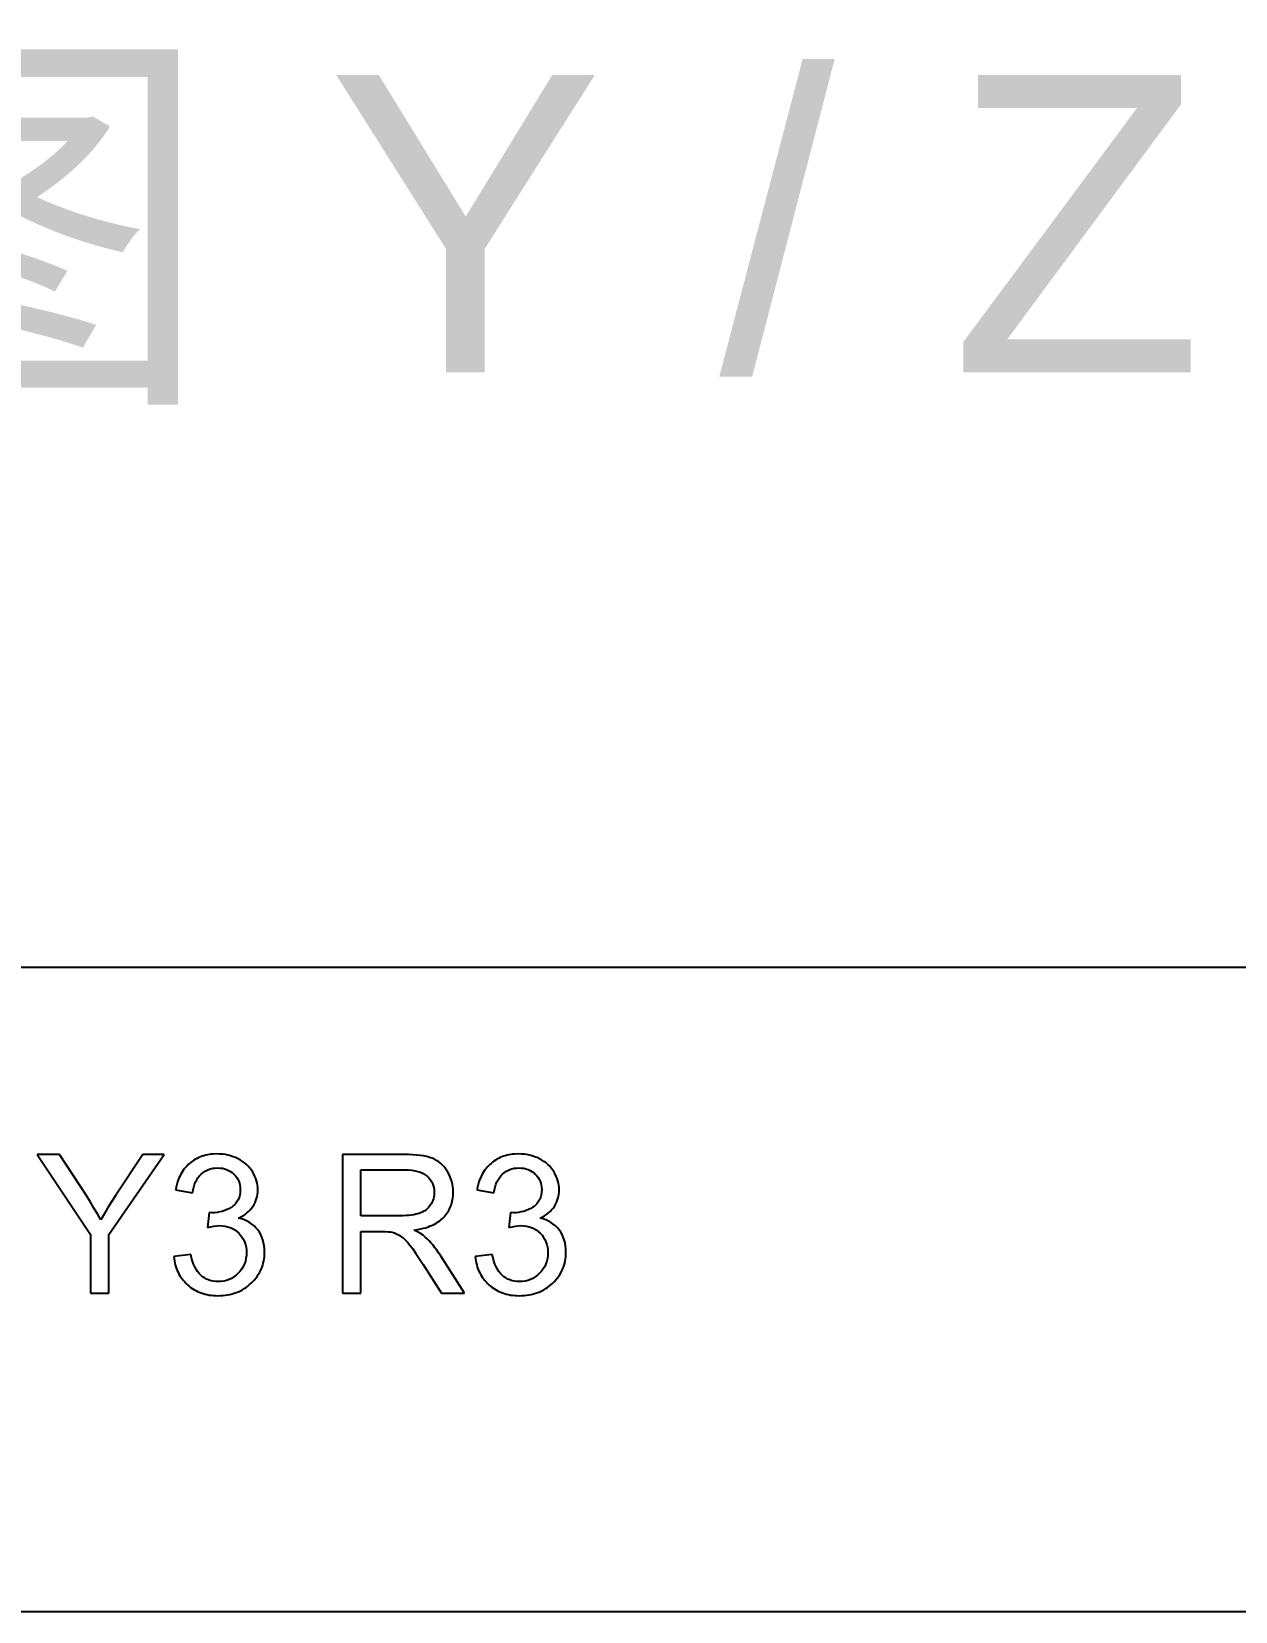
# Model space of a CAD drawing. Header units: millimetres. Extents: x 18 to 1043, y 90 to 420.
# Drawn here: x 72.79 to 91.48, y 287.31 to 311.83 of the extents above; entities that cross this region are included whole.
import ezdxf
from ezdxf.enums import TextEntityAlignment as Align

# ---------------------------------------------------------------- set-up
doc = ezdxf.new("R2010")
doc.units = ezdxf.units.MM
doc.layers.add('ANNOTATIONS', color=7, linetype='CONTINUOUS', lineweight=18)
doc.layers.add('VISIBLE', color=7, linetype='CONTINUOUS', lineweight=25)
doc.styles.add('CJK', font='Arial Unicode.ttf')

msp = doc.modelspace()

# ---------------------------------------------------------------- linework, layer by layer
at = {"layer": 'VISIBLE'}
for p, q in [((23.84615, 297.30769), (123.84615, 297.30769)), ((72.87464, 294.39888), (73.70443, 293.15789)), ((73.22124, 294.39888), (72.87464, 294.39888)), ((73.64568, 293.74975), (73.22124, 294.39888)), ((73.98935, 293.15789), (74.84851, 294.39888)), ((74.51659, 294.39888), (74.0995, 293.7659)), ((74.84851, 294.39888), (74.51659, 294.39888)), ((75.22404, 294.24283), (75.20401, 294.22316)), ((75.24504, 294.26156), (75.22404, 294.24283)), ((75.26685, 294.27926), (75.24504, 294.26156)), ((75.28931, 294.29581), (75.26685, 294.27926)), ((75.31242, 294.31122), (75.28931, 294.29581)), ((75.33619, 294.3255), (75.31242, 294.31122)), ((75.36061, 294.33862), (75.33619, 294.3255)), ((75.38569, 294.35061), (75.36061, 294.33862)), ((75.41142, 294.36146), (75.38569, 294.35061)), ((75.4378, 294.37116), (75.41142, 294.36146)), ((75.46484, 294.37972), (75.4378, 294.37116)), ((75.49253, 294.38714), (75.46484, 294.37972)), ((75.52088, 294.39342), (75.49253, 294.38714)), ((75.54988, 294.39856), (75.52088, 294.39342)), ((75.57953, 294.40255), (75.54988, 294.39856)), ((75.60984, 294.40541), (75.57953, 294.40255)), ((75.67242, 294.40769), (75.60984, 294.40541)), ((75.71604, 294.40651), (75.67242, 294.40769)), ((75.75879, 294.40297), (75.71604, 294.40651)), ((75.80067, 294.39706), (75.75879, 294.40297)), ((75.84168, 294.38878), (75.80067, 294.39706)), ((75.88182, 294.37815), (75.84168, 294.38878)), ((75.92108, 294.36515), (75.88182, 294.37815)), ((75.95947, 294.34978), (75.92108, 294.36515)), ((75.99699, 294.33206), (75.95947, 294.34978)), ((76.03298, 294.31229), (75.99699, 294.33206)), ((76.0668, 294.2908), (76.03298, 294.31229)), ((76.09843, 294.26759), (76.0668, 294.2908)), ((76.12788, 294.24266), (76.09843, 294.26759)), ((76.15516, 294.216), (76.12788, 294.24266)), ((77.61691, 294.39888), (77.61691, 292.24588)), ((78.57153, 294.39888), (77.61691, 294.39888)), ((78.64134, 294.39797), (78.57153, 294.39888)), ((78.70683, 294.39525), (78.64134, 294.39797)), ((78.76801, 294.39072), (78.70683, 294.39525)), ((78.82487, 294.38438), (78.76801, 294.39072)), ((78.87742, 294.37622), (78.82487, 294.38438)), ((78.92566, 294.36625), (78.87742, 294.37622)), ((78.96958, 294.35447), (78.92566, 294.36625)), ((79.00919, 294.34087), (78.96958, 294.35447)), ((79.0457, 294.32498), (79.00919, 294.34087)), ((79.08033, 294.30631), (79.0457, 294.32498)), ((79.11307, 294.28487), (79.08033, 294.30631)), ((79.14394, 294.26065), (79.11307, 294.28487)), ((79.17292, 294.23365), (79.14394, 294.26065)), ((79.20002, 294.20387), (79.17292, 294.23365)), ((79.90463, 294.24283), (79.88459, 294.22316)), ((79.92562, 294.26156), (79.90463, 294.24283)), ((79.94743, 294.27926), (79.92562, 294.26156)), ((79.96989, 294.29581), (79.94743, 294.27926)), ((79.993, 294.31122), (79.96989, 294.29581)), ((80.01677, 294.3255), (79.993, 294.31122)), ((80.04119, 294.33862), (80.01677, 294.3255)), ((80.06627, 294.35061), (80.04119, 294.33862)), ((80.092, 294.36146), (80.06627, 294.35061)), ((80.11839, 294.37116), (80.092, 294.36146)), ((80.14542, 294.37972), (80.11839, 294.37116)), ((80.17312, 294.38714), (80.14542, 294.37972)), ((80.20146, 294.39342), (80.17312, 294.38714)), ((80.23046, 294.39856), (80.20146, 294.39342)), ((80.26012, 294.40255), (80.23046, 294.39856)), ((80.29042, 294.40541), (80.26012, 294.40255)), ((80.353, 294.40769), (80.29042, 294.40541)), ((80.39663, 294.40651), (80.353, 294.40769)), ((80.43938, 294.40297), (80.39663, 294.40651)), ((80.48126, 294.39706), (80.43938, 294.40297)), ((80.52226, 294.38878), (80.48126, 294.39706)), ((80.5624, 294.37815), (80.52226, 294.38878)), ((80.60166, 294.36515), (80.5624, 294.37815)), ((80.64005, 294.34978), (80.60166, 294.36515)), ((80.67757, 294.33206), (80.64005, 294.34978)), ((80.71357, 294.31229), (80.67757, 294.33206)), ((80.74738, 294.2908), (80.71357, 294.31229)), ((80.77901, 294.26759), (80.74738, 294.2908)), ((80.80847, 294.24266), (80.77901, 294.26759)), ((80.83574, 294.216), (80.80847, 294.24266)), ((75.06708, 294.00406), (75.05669, 293.97504)), ((75.07844, 294.03215), (75.06708, 294.00406)), ((75.09076, 294.0593), (75.07844, 294.03215)), ((75.10405, 294.08551), (75.09076, 294.0593)), ((75.1183, 294.11079), (75.10405, 294.08551)), ((75.13352, 294.13514), (75.1183, 294.11079)), ((75.14969, 294.15855), (75.13352, 294.13514)), ((75.16684, 294.18102), (75.14969, 294.15855)), ((75.18494, 294.20256), (75.16684, 294.18102)), ((75.20401, 294.22316), (75.18494, 294.20256)), ((75.33683, 293.97225), (75.3545, 294.00708)), ((75.3545, 294.00708), (75.37447, 294.03888)), ((75.37447, 294.03888), (75.39673, 294.06766)), ((75.39673, 294.06766), (75.42128, 294.09341)), ((75.42128, 294.09341), (75.44778, 294.11612)), ((75.44778, 294.11612), (75.47589, 294.13581)), ((75.47589, 294.13581), (75.50561, 294.15247)), ((75.50561, 294.15247), (75.53694, 294.1661)), ((75.53694, 294.1661), (75.56987, 294.17671)), ((75.56987, 294.17671), (75.6044, 294.18428)), ((75.6044, 294.18428), (75.64054, 294.18882)), ((75.64054, 294.18882), (75.67829, 294.19034)), ((75.67829, 294.19034), (75.71632, 294.18884)), ((75.71632, 294.18884), (75.75255, 294.18437)), ((75.75255, 294.18437), (75.787, 294.17691)), ((75.787, 294.17691), (75.81965, 294.16647)), ((75.81965, 294.16647), (75.85052, 294.15305)), ((75.85052, 294.15305), (75.87959, 294.13664)), ((75.87959, 294.13664), (75.90687, 294.11725)), ((75.90687, 294.11725), (75.93237, 294.09488)), ((75.93237, 294.09488), (75.95543, 294.07023)), ((75.95543, 294.07023), (75.97542, 294.04402)), ((75.97542, 294.04402), (75.99233, 294.01626)), ((75.99233, 294.01626), (76.00617, 293.98693)), ((76.00617, 293.98693), (76.01693, 293.95604)), ((76.18025, 294.18763), (76.15516, 294.216)), ((76.20316, 294.15753), (76.18025, 294.18763)), ((76.2239, 294.12572), (76.20316, 294.15753)), ((76.24231, 294.09279), (76.2239, 294.12572)), ((76.25827, 294.05935), (76.24231, 294.09279)), ((76.27178, 294.02541), (76.25827, 294.05935)), ((76.28283, 293.99097), (76.27178, 294.02541)), ((76.29142, 293.95602), (76.28283, 293.99097)), ((77.90183, 293.44868), (77.90183, 294.16096)), ((77.90183, 294.16096), (78.58328, 294.16096)), ((78.58328, 294.16096), (78.64112, 294.15943)), ((78.64112, 294.15943), (78.69494, 294.15481)), ((78.69494, 294.15481), (78.74475, 294.14713)), ((78.74475, 294.14713), (78.79054, 294.13636)), ((78.79054, 294.13636), (78.83232, 294.12253)), ((78.83232, 294.12253), (78.87008, 294.10561)), ((78.87008, 294.10561), (78.90382, 294.08563)), ((78.90382, 294.08563), (78.91919, 294.07448)), ((78.91919, 294.07448), (78.93355, 294.06257)), ((78.93355, 294.06257), (78.95954, 294.03712)), ((78.95954, 294.03712), (78.98206, 294.00997)), ((78.98206, 294.00997), (79.00112, 293.98113)), ((79.22524, 294.17132), (79.20002, 294.20387)), ((79.24858, 294.136), (79.22524, 294.17132)), ((79.26958, 294.0988), (79.24858, 294.136)), ((79.28777, 294.06064), (79.26958, 294.0988)), ((79.30317, 294.02151), (79.28777, 294.06064)), ((79.31577, 293.98142), (79.30317, 294.02151)), ((79.74767, 294.00406), (79.73727, 293.97504)), ((79.75903, 294.03215), (79.74767, 294.00406)), ((79.77135, 294.0593), (79.75903, 294.03215)), ((79.78463, 294.08551), (79.77135, 294.0593)), ((79.79889, 294.11079), (79.78463, 294.08551)), ((79.8141, 294.13514), (79.79889, 294.11079)), ((79.83028, 294.15855), (79.8141, 294.13514)), ((79.84742, 294.18102), (79.83028, 294.15855)), ((79.86553, 294.20256), (79.84742, 294.18102)), ((79.88459, 294.22316), (79.86553, 294.20256)), ((80.01742, 293.97225), (80.03509, 294.00708)), ((80.03509, 294.00708), (80.05505, 294.03888)), ((80.05505, 294.03888), (80.07731, 294.06766)), ((80.07731, 294.06766), (80.10186, 294.09341)), ((80.10186, 294.09341), (80.12837, 294.11612)), ((80.12837, 294.11612), (80.15648, 294.13581)), ((80.15648, 294.13581), (80.1862, 294.15247)), ((80.1862, 294.15247), (80.21752, 294.1661)), ((80.21752, 294.1661), (80.25045, 294.17671)), ((80.25045, 294.17671), (80.28498, 294.18428)), ((80.28498, 294.18428), (80.32113, 294.18882)), ((80.32113, 294.18882), (80.35888, 294.19034)), ((80.35888, 294.19034), (80.3969, 294.18884)), ((80.3969, 294.18884), (80.43313, 294.18437)), ((80.43313, 294.18437), (80.46758, 294.17691)), ((80.46758, 294.17691), (80.50023, 294.16647)), ((80.50023, 294.16647), (80.5311, 294.15305)), ((80.5311, 294.15305), (80.56017, 294.13664)), ((80.56017, 294.13664), (80.58746, 294.11725)), ((80.58746, 294.11725), (80.61295, 294.09488)), ((80.61295, 294.09488), (80.63601, 294.07023)), ((80.63601, 294.07023), (80.656, 294.04402)), ((80.656, 294.04402), (80.67291, 294.01626)), ((80.67291, 294.01626), (80.68675, 293.98693)), ((80.68675, 293.98693), (80.69751, 293.95604)), ((80.86083, 294.18763), (80.83574, 294.216)), ((80.88375, 294.15753), (80.86083, 294.18763)), ((80.90448, 294.12572), (80.88375, 294.15753)), ((80.92289, 294.09279), (80.90448, 294.12572)), ((80.93885, 294.05935), (80.92289, 294.09279)), ((80.95236, 294.02541), (80.93885, 294.05935)), ((80.96341, 293.99097), (80.95236, 294.02541)), ((80.972, 293.95602), (80.96341, 293.99097)), ((73.70342, 293.65869), (73.64568, 293.74975)), ((74.0995, 293.7659), (74.03304, 293.66282)), ((75.03879, 293.9142), (75.02474, 293.84961)), ((75.02474, 293.84961), (75.2891, 293.80262)), ((75.05669, 293.97504), (75.03879, 293.9142)), ((75.2891, 293.80262), (75.29759, 293.84957)), ((75.29759, 293.84957), (75.30838, 293.89349)), ((75.30838, 293.89349), (75.32146, 293.93438)), ((75.32146, 293.93438), (75.33683, 293.97225)), ((76.01757, 293.74861), (76.01177, 293.72976)), ((76.01693, 293.95604), (76.02462, 293.9236)), ((76.02232, 293.7682), (76.01757, 293.74861)), ((76.02866, 293.80962), (76.02232, 293.7682)), ((76.02462, 293.9236), (76.02923, 293.88959)), ((76.03077, 293.85402), (76.02866, 293.80962)), ((76.02923, 293.88959), (76.03077, 293.85402)), ((76.28374, 293.71487), (76.29194, 293.74702)), ((76.29756, 293.92057), (76.29142, 293.95602)), ((76.29194, 293.74702), (76.29779, 293.77995)), ((76.30124, 293.88461), (76.29756, 293.92057)), ((76.29779, 293.77995), (76.3013, 293.81366)), ((76.30247, 293.84815), (76.30124, 293.88461)), ((76.3013, 293.81366), (76.30247, 293.84815)), ((79.00112, 293.98113), (79.01672, 293.95058)), ((79.01672, 293.95058), (79.02884, 293.91834)), ((79.02884, 293.91834), (79.03751, 293.8844)), ((79.04086, 293.76026), (79.03638, 293.73539)), ((79.03751, 293.8844), (79.0427, 293.84877)), ((79.04354, 293.7856), (79.04086, 293.76026)), ((79.0427, 293.84877), (79.04444, 293.81143)), ((79.04444, 293.81143), (79.04354, 293.7856)), ((79.32557, 293.94037), (79.31577, 293.98142)), ((79.33257, 293.89835), (79.32557, 293.94037)), ((79.33677, 293.85537), (79.33257, 293.89835)), ((79.33295, 293.72805), (79.33585, 293.75528)), ((79.33585, 293.75528), (79.33817, 293.81143)), ((79.33817, 293.81143), (79.33677, 293.85537)), ((79.71937, 293.9142), (79.70533, 293.84961)), ((79.70533, 293.84961), (79.96968, 293.80262)), ((79.73727, 293.97504), (79.71937, 293.9142)), ((79.96968, 293.80262), (79.97818, 293.84957)), ((79.97818, 293.84957), (79.98896, 293.89349)), ((79.98896, 293.89349), (80.00204, 293.93438)), ((80.00204, 293.93438), (80.01742, 293.97225)), ((80.69816, 293.74861), (80.69235, 293.72976)), ((80.69751, 293.95604), (80.7052, 293.9236)), ((80.70291, 293.7682), (80.69816, 293.74861)), ((80.70924, 293.80962), (80.70291, 293.7682)), ((80.7052, 293.9236), (80.70981, 293.88959)), ((80.71135, 293.85402), (80.70924, 293.80962)), ((80.70981, 293.88959), (80.71135, 293.85402)), ((80.96433, 293.71487), (80.97252, 293.74702)), ((80.97814, 293.92057), (80.972, 293.95602)), ((80.97252, 293.74702), (80.97837, 293.77995)), ((80.98182, 293.88461), (80.97814, 293.92057)), ((80.97837, 293.77995), (80.98188, 293.81366)), ((80.98305, 293.84815), (80.98182, 293.88461)), ((80.98188, 293.81366), (80.98305, 293.84815)), ((73.75914, 293.56764), (73.70342, 293.65869)), ((73.81283, 293.47658), (73.75914, 293.56764)), ((73.97172, 293.56507), (73.91555, 293.47264)), ((74.03304, 293.66282), (73.97172, 293.56507)), ((75.54905, 293.49714), (75.51968, 293.2651)), ((75.59164, 293.49421), (75.54905, 293.49714)), ((75.63334, 293.49558), (75.59164, 293.49421)), ((75.67398, 293.49972), (75.63334, 293.49558)), ((75.71356, 293.5066), (75.67398, 293.49972)), ((75.75209, 293.51624), (75.71356, 293.5066)), ((75.78957, 293.52863), (75.75209, 293.51624)), ((75.82598, 293.54377), (75.78957, 293.52863)), ((75.86135, 293.56167), (75.82598, 293.54377)), ((75.89565, 293.58233), (75.86135, 293.56167)), ((75.91201, 293.59371), (75.89565, 293.58233)), ((75.92732, 293.60585), (75.91201, 293.59371)), ((75.94157, 293.61873), (75.92732, 293.60585)), ((75.95477, 293.63235), (75.94157, 293.61873)), ((75.96691, 293.64672), (75.95477, 293.63235)), ((75.97799, 293.66184), (75.96691, 293.64672)), ((75.98802, 293.6777), (75.97799, 293.66184)), ((75.99699, 293.69431), (75.98802, 293.6777)), ((76.00491, 293.71166), (75.99699, 293.69431)), ((76.01177, 293.72976), (76.00491, 293.71166)), ((76.10583, 293.46924), (76.13468, 293.49127)), ((76.13468, 293.49127), (76.16127, 293.51477)), ((76.16127, 293.51477), (76.18562, 293.53974)), ((76.18562, 293.53974), (76.20772, 293.56617)), ((76.20772, 293.56617), (76.22757, 293.59407)), ((76.22757, 293.59407), (76.24512, 293.6231)), ((76.24512, 293.6231), (76.26034, 293.65291)), ((76.26034, 293.65291), (76.27321, 293.6835)), ((76.27321, 293.6835), (76.28374, 293.71487)), ((78.84644, 293.49992), (78.81973, 293.48907)), ((78.8715, 293.51229), (78.84644, 293.49992)), ((78.89491, 293.52617), (78.8715, 293.51229)), ((78.91666, 293.54157), (78.89491, 293.52617)), ((78.93677, 293.55848), (78.91666, 293.54157)), ((78.95522, 293.57691), (78.93677, 293.55848)), ((78.97201, 293.59685), (78.95522, 293.57691)), ((78.98716, 293.61831), (78.97201, 293.59685)), ((79.00058, 293.64076), (78.98716, 293.61831)), ((79.01222, 293.6637), (79.00058, 293.64076)), ((79.02206, 293.68711), (79.01222, 293.6637)), ((79.03012, 293.71101), (79.02206, 293.68711)), ((79.03638, 293.73539), (79.03012, 293.71101)), ((79.24024, 293.48664), (79.25473, 293.50825)), ((79.25473, 293.50825), (79.26805, 293.53042)), ((79.26805, 293.53042), (79.28022, 293.55316)), ((79.28022, 293.55316), (79.29123, 293.57646)), ((79.29123, 293.57646), (79.30108, 293.60032)), ((79.30108, 293.60032), (79.30977, 293.62474)), ((79.30977, 293.62474), (79.31731, 293.64972)), ((79.31731, 293.64972), (79.32368, 293.67527)), ((79.32368, 293.67527), (79.32889, 293.70138)), ((79.32889, 293.70138), (79.33295, 293.72805)), ((80.22964, 293.49714), (80.20026, 293.2651)), ((80.27223, 293.49421), (80.22964, 293.49714)), ((80.31392, 293.49558), (80.27223, 293.49421)), ((80.35456, 293.49972), (80.31392, 293.49558)), ((80.39415, 293.5066), (80.35456, 293.49972)), ((80.43268, 293.51624), (80.39415, 293.5066)), ((80.47015, 293.52863), (80.43268, 293.51624)), ((80.50657, 293.54377), (80.47015, 293.52863)), ((80.54193, 293.56167), (80.50657, 293.54377)), ((80.57624, 293.58233), (80.54193, 293.56167)), ((80.5926, 293.59371), (80.57624, 293.58233)), ((80.6079, 293.60585), (80.5926, 293.59371)), ((80.62215, 293.61873), (80.6079, 293.60585)), ((80.63535, 293.63235), (80.62215, 293.61873)), ((80.64749, 293.64672), (80.63535, 293.63235)), ((80.65857, 293.66184), (80.64749, 293.64672)), ((80.6686, 293.6777), (80.65857, 293.66184)), ((80.67757, 293.69431), (80.6686, 293.6777)), ((80.68549, 293.71166), (80.67757, 293.69431)), ((80.69235, 293.72976), (80.68549, 293.71166)), ((80.78641, 293.46924), (80.81526, 293.49127)), ((80.81526, 293.49127), (80.84186, 293.51477)), ((80.84186, 293.51477), (80.8662, 293.53974)), ((80.8662, 293.53974), (80.8883, 293.56617)), ((80.8883, 293.56617), (80.90815, 293.59407)), ((80.90815, 293.59407), (80.92571, 293.6231)), ((80.92571, 293.6231), (80.94092, 293.65291)), ((80.94092, 293.65291), (80.95379, 293.6835)), ((80.95379, 293.6835), (80.96433, 293.71487)), ((73.86451, 293.38553), (73.81283, 293.47658)), ((73.91555, 293.47264), (73.86451, 293.38553)), ((75.51968, 293.2651), (75.57319, 293.27795)), ((75.57319, 293.27795), (75.62212, 293.28713)), ((75.62212, 293.28713), (75.66645, 293.29264)), ((75.66645, 293.29264), (75.7062, 293.29447)), ((75.7062, 293.29447), (75.75108, 293.29263)), ((75.75108, 293.29263), (75.79395, 293.28709)), ((75.79395, 293.28709), (75.8348, 293.27785)), ((75.8348, 293.27785), (75.87362, 293.26492)), ((75.87362, 293.26492), (75.91043, 293.24829)), ((75.91043, 293.24829), (75.94522, 293.22797)), ((76.0058, 293.41196), (76.04139, 293.42959)), ((76.0522, 293.39947), (76.0058, 293.41196)), ((76.04139, 293.42959), (76.07474, 293.44868)), ((76.09594, 293.38401), (76.0522, 293.39947)), ((76.07474, 293.44868), (76.10583, 293.46924)), ((76.13702, 293.3656), (76.09594, 293.38401)), ((76.17543, 293.34422), (76.13702, 293.3656)), ((76.21118, 293.31989), (76.17543, 293.34422)), ((76.24427, 293.29259), (76.21118, 293.31989)), ((76.2747, 293.26234), (76.24427, 293.29259)), ((76.30247, 293.22912), (76.2747, 293.26234)), ((78.51425, 293.44868), (77.90183, 293.44868)), ((78.56176, 293.44931), (78.51425, 293.44868)), ((78.60659, 293.4512), (78.56176, 293.44931)), ((78.64877, 293.45436), (78.60659, 293.4512)), ((78.68829, 293.45878), (78.64877, 293.45436)), ((78.72514, 293.46446), (78.68829, 293.45878)), ((78.75933, 293.4714), (78.72514, 293.46446)), ((78.79086, 293.4796), (78.75933, 293.4714)), ((78.81973, 293.48907), (78.79086, 293.4796)), ((78.80656, 293.23789), (78.87646, 293.2539)), ((78.87646, 293.2539), (78.90952, 293.26325)), ((78.90952, 293.26325), (78.94131, 293.2735)), ((78.94131, 293.2735), (78.97184, 293.28464)), ((78.97184, 293.28464), (79.00111, 293.29668)), ((79.00111, 293.29668), (79.02912, 293.30961)), ((79.02912, 293.30961), (79.05586, 293.32343)), ((79.05586, 293.32343), (79.08135, 293.33815)), ((79.08135, 293.33815), (79.10557, 293.35377)), ((79.10557, 293.35377), (79.12853, 293.37028)), ((79.12853, 293.37028), (79.15022, 293.38769)), ((79.15022, 293.38769), (79.17066, 293.40599)), ((79.17066, 293.40599), (79.18983, 293.42518)), ((79.18983, 293.42518), (79.20779, 293.44511)), ((79.20779, 293.44511), (79.2246, 293.46559)), ((79.2246, 293.46559), (79.24024, 293.48664)), ((80.20026, 293.2651), (80.25378, 293.27795)), ((80.25378, 293.27795), (80.3027, 293.28713)), ((80.3027, 293.28713), (80.34704, 293.29264)), ((80.34704, 293.29264), (80.38678, 293.29447)), ((80.38678, 293.29447), (80.43167, 293.29263)), ((80.43167, 293.29263), (80.47453, 293.28709)), ((80.47453, 293.28709), (80.51538, 293.27785)), ((80.51538, 293.27785), (80.55421, 293.26492)), ((80.55421, 293.26492), (80.59101, 293.24829)), ((80.59101, 293.24829), (80.6258, 293.22797)), ((80.68638, 293.41196), (80.72198, 293.42959)), ((80.73279, 293.39947), (80.68638, 293.41196)), ((80.72198, 293.42959), (80.75532, 293.44868)), ((80.77652, 293.38401), (80.73279, 293.39947)), ((80.75532, 293.44868), (80.78641, 293.46924)), ((80.8176, 293.3656), (80.77652, 293.38401)), ((80.85601, 293.34422), (80.8176, 293.3656)), ((80.89177, 293.31989), (80.85601, 293.34422)), ((80.92486, 293.29259), (80.89177, 293.31989)), ((80.95529, 293.26234), (80.92486, 293.29259)), ((80.98305, 293.22912), (80.95529, 293.26234)), ((73.70443, 293.15789), (73.70443, 292.24588)), ((73.98935, 292.24588), (73.98935, 293.15789)), ((75.94522, 293.22797), (75.97799, 293.20396)), ((75.97799, 293.20396), (76.00874, 293.17625)), ((76.00874, 293.17625), (76.03662, 293.1457)), ((76.03662, 293.1457), (76.06078, 293.11315)), ((76.06078, 293.11315), (76.08123, 293.0786)), ((76.08123, 293.0786), (76.09796, 293.04205)), ((76.09796, 293.04205), (76.11097, 293.00351)), ((76.11097, 293.00351), (76.12026, 292.96298)), ((76.32725, 293.19333), (76.30247, 293.22912)), ((76.34873, 293.15537), (76.32725, 293.19333)), ((76.36691, 293.11522), (76.34873, 293.15537)), ((76.38178, 293.0729), (76.36691, 293.11522)), ((76.39334, 293.02839), (76.38178, 293.0729)), ((76.4016, 292.9817), (76.39334, 293.02839)), ((77.90183, 293.20195), (78.23227, 293.20195)), ((77.90183, 292.24588), (77.90183, 293.20195)), ((78.23227, 293.20195), (78.28349, 293.20131)), ((78.28349, 293.20131), (78.327, 293.19938)), ((78.327, 293.19938), (78.3628, 293.19617)), ((78.3628, 293.19617), (78.39089, 293.19167)), ((78.39089, 293.19167), (78.42379, 293.18203)), ((78.42379, 293.18203), (78.45643, 293.16927)), ((78.45643, 293.16927), (78.48878, 293.15339)), ((78.48878, 293.15339), (78.52086, 293.13439)), ((78.52086, 293.13439), (78.5371, 293.12315)), ((78.5371, 293.12315), (78.55386, 293.10998)), ((78.55386, 293.10998), (78.58897, 293.07785)), ((78.58897, 293.07785), (78.62619, 293.03802)), ((78.62619, 293.03802), (78.66552, 292.99047)), ((78.73161, 293.22545), (78.80656, 293.23789)), ((78.78476, 293.19837), (78.73161, 293.22545)), ((78.83111, 293.17148), (78.78476, 293.19837)), ((78.87068, 293.14477), (78.83111, 293.17148)), ((78.90345, 293.11824), (78.87068, 293.14477)), ((78.93445, 293.08871), (78.90345, 293.11824)), ((78.96504, 293.05738), (78.93445, 293.08871)), ((78.99521, 293.02427), (78.96504, 293.05738)), ((79.02498, 292.98937), (78.99521, 293.02427)), ((80.6258, 293.22797), (80.65857, 293.20396)), ((80.65857, 293.20396), (80.68932, 293.17625)), ((80.68932, 293.17625), (80.7172, 293.1457)), ((80.7172, 293.1457), (80.74137, 293.11315)), ((80.74137, 293.11315), (80.76181, 293.0786)), ((80.76181, 293.0786), (80.77854, 293.04205)), ((80.77854, 293.04205), (80.79155, 293.00351)), ((80.79155, 293.00351), (80.80085, 292.96298)), ((81.00784, 293.19333), (80.98305, 293.22912)), ((81.02931, 293.15537), (81.00784, 293.19333)), ((81.04749, 293.11522), (81.02931, 293.15537)), ((81.06236, 293.0729), (81.04749, 293.11522)), ((81.07392, 293.02839), (81.06236, 293.0729)), ((81.08219, 292.9817), (81.07392, 293.02839)), ((75.26267, 292.84948), (74.99831, 292.81423)), ((74.99831, 292.81423), (75.00224, 292.78103)), ((75.00224, 292.78103), (75.00743, 292.74861)), ((75.27505, 292.79527), (75.26267, 292.84948)), ((75.28942, 292.74498), (75.27505, 292.79527)), ((76.11967, 292.78431), (76.10963, 292.7414)), ((76.12569, 292.82915), (76.11967, 292.78431)), ((76.12026, 292.96298), (76.12584, 292.92045)), ((76.1277, 292.87592), (76.12569, 292.82915)), ((76.12584, 292.92045), (76.1277, 292.87592)), ((76.39536, 292.74617), (76.40098, 292.77907)), ((76.40098, 292.77907), (76.405, 292.81264)), ((76.40656, 292.93284), (76.4016, 292.9817)), ((76.405, 292.81264), (76.40741, 292.84688)), ((76.40821, 292.88179), (76.40656, 292.93284)), ((76.40741, 292.84688), (76.40821, 292.88179)), ((78.66552, 292.99047), (78.70867, 292.93338)), ((78.70867, 292.93338), (78.75731, 292.8649)), ((78.75731, 292.8649), (78.81147, 292.78505)), ((78.81147, 292.78505), (78.87114, 292.69381)), ((79.05433, 292.95268), (79.02498, 292.98937)), ((79.08326, 292.91419), (79.05433, 292.95268)), ((79.11179, 292.87392), (79.08326, 292.91419)), ((79.1399, 292.83186), (79.11179, 292.87392)), ((79.5144, 292.24588), (79.1399, 292.83186)), ((79.94325, 292.84948), (79.67889, 292.81423)), ((79.67889, 292.81423), (79.68282, 292.78103)), ((79.68282, 292.78103), (79.68801, 292.74861)), ((79.95563, 292.79527), (79.94325, 292.84948)), ((79.97001, 292.74498), (79.95563, 292.79527)), ((80.80025, 292.78431), (80.79021, 292.7414)), ((80.80627, 292.82915), (80.80025, 292.78431)), ((80.80085, 292.96298), (80.80642, 292.92045)), ((80.80828, 292.87592), (80.80627, 292.82915)), ((80.80642, 292.92045), (80.80828, 292.87592)), ((81.07594, 292.74617), (81.08157, 292.77907)), ((81.08157, 292.77907), (81.08558, 292.81264)), ((81.08714, 292.93284), (81.08219, 292.9817)), ((81.08558, 292.81264), (81.08799, 292.84688)), ((81.08879, 292.88179), (81.08714, 292.93284)), ((81.08799, 292.84688), (81.08879, 292.88179)), ((75.00743, 292.74861), (75.01388, 292.71696)), ((75.01388, 292.71696), (75.02158, 292.6861)), ((75.02158, 292.6861), (75.03054, 292.65601)), ((75.03054, 292.65601), (75.04075, 292.62671)), ((75.04075, 292.62671), (75.05222, 292.59819)), ((75.05222, 292.59819), (75.06495, 292.57044)), ((75.06495, 292.57044), (75.07893, 292.54348)), ((75.07893, 292.54348), (75.09417, 292.5173)), ((75.09417, 292.5173), (75.11067, 292.49189)), ((75.3058, 292.69861), (75.28942, 292.74498)), ((75.32417, 292.65617), (75.3058, 292.69861)), ((75.34453, 292.61766), (75.32417, 292.65617)), ((75.36689, 292.58306), (75.34453, 292.61766)), ((75.39125, 292.55239), (75.36689, 292.58306)), ((75.41761, 292.52565), (75.39125, 292.55239)), ((75.44571, 292.50242), (75.41761, 292.52565)), ((75.96616, 292.52547), (75.93131, 292.49921)), ((75.99919, 292.55576), (75.96616, 292.52547)), ((76.02931, 292.58903), (75.99919, 292.55576)), ((76.05541, 292.62423), (76.02931, 292.58903)), ((76.0775, 292.66136), (76.05541, 292.62423)), ((76.09557, 292.70042), (76.0775, 292.66136)), ((76.10963, 292.7414), (76.09557, 292.70042)), ((76.29256, 292.50715), (76.31103, 292.53468)), ((76.31103, 292.53468), (76.32789, 292.56288)), ((76.32789, 292.56288), (76.34315, 292.59175)), ((76.34315, 292.59175), (76.35681, 292.62129)), ((76.35681, 292.62129), (76.36886, 292.65151)), ((76.36886, 292.65151), (76.3793, 292.68239)), ((76.3793, 292.68239), (76.38813, 292.71395)), ((76.38813, 292.71395), (76.39536, 292.74617)), ((78.87114, 292.69381), (79.15605, 292.24588)), ((79.68801, 292.74861), (79.69446, 292.71696)), ((79.69446, 292.71696), (79.70216, 292.6861)), ((79.70216, 292.6861), (79.71112, 292.65601)), ((79.71112, 292.65601), (79.72133, 292.62671)), ((79.72133, 292.62671), (79.7328, 292.59819)), ((79.7328, 292.59819), (79.74553, 292.57044)), ((79.74553, 292.57044), (79.75952, 292.54348)), ((79.75952, 292.54348), (79.77476, 292.5173)), ((79.77476, 292.5173), (79.79125, 292.49189)), ((79.98638, 292.69861), (79.97001, 292.74498)), ((80.00475, 292.65617), (79.98638, 292.69861)), ((80.02511, 292.61766), (80.00475, 292.65617)), ((80.04748, 292.58306), (80.02511, 292.61766)), ((80.07184, 292.55239), (80.04748, 292.58306)), ((80.09819, 292.52565), (80.07184, 292.55239)), ((80.12629, 292.50242), (80.09819, 292.52565)), ((80.64674, 292.52547), (80.6119, 292.49921)), ((80.67978, 292.55576), (80.64674, 292.52547)), ((80.70989, 292.58903), (80.67978, 292.55576)), ((80.736, 292.62423), (80.70989, 292.58903)), ((80.75808, 292.66136), (80.736, 292.62423)), ((80.77616, 292.70042), (80.75808, 292.66136)), ((80.79021, 292.7414), (80.77616, 292.70042)), ((80.97314, 292.50715), (80.99161, 292.53468)), ((80.99161, 292.53468), (81.00848, 292.56288)), ((81.00848, 292.56288), (81.02374, 292.59175)), ((81.02374, 292.59175), (81.03739, 292.62129)), ((81.03739, 292.62129), (81.04944, 292.65151)), ((81.04944, 292.65151), (81.05988, 292.68239)), ((81.05988, 292.68239), (81.06872, 292.71395)), ((81.06872, 292.71395), (81.07594, 292.74617)), ((75.11067, 292.49189), (75.12842, 292.46727)), ((75.12842, 292.46727), (75.14743, 292.44343)), ((75.14743, 292.44343), (75.1677, 292.42037)), ((75.1677, 292.42037), (75.18922, 292.39809)), ((75.18922, 292.39809), (75.212, 292.37658)), ((75.212, 292.37658), (75.23578, 292.35613)), ((75.23578, 292.35613), (75.26031, 292.337)), ((75.26031, 292.337), (75.2856, 292.31919)), ((75.2856, 292.31919), (75.31164, 292.30269)), ((75.31164, 292.30269), (75.33842, 292.28752)), ((75.33842, 292.28752), (75.36596, 292.27367)), ((75.36596, 292.27367), (75.39426, 292.26113)), ((75.4753, 292.48228), (75.44571, 292.50242)), ((75.50638, 292.46524), (75.4753, 292.48228)), ((75.53896, 292.4513), (75.50638, 292.46524)), ((75.57302, 292.44046), (75.53896, 292.4513)), ((75.60858, 292.43271), (75.57302, 292.44046)), ((75.64563, 292.42807), (75.60858, 292.43271)), ((75.68417, 292.42652), (75.64563, 292.42807)), ((75.72989, 292.42854), (75.68417, 292.42652)), ((75.7738, 292.43459), (75.72989, 292.42854)), ((75.8159, 292.44469), (75.7738, 292.43459)), ((75.85618, 292.45883), (75.8159, 292.44469)), ((75.89465, 292.477), (75.85618, 292.45883)), ((75.93131, 292.49921), (75.89465, 292.477)), ((75.96982, 292.25671), (76.00189, 292.26973)), ((76.00189, 292.26973), (76.03311, 292.28428)), ((76.03311, 292.28428), (76.06348, 292.30036)), ((76.06348, 292.30036), (76.093, 292.31798)), ((76.093, 292.31798), (76.12168, 292.33712)), ((76.12168, 292.33712), (76.1495, 292.3578)), ((76.1495, 292.3578), (76.17647, 292.38001)), ((76.17647, 292.38001), (76.2026, 292.40375)), ((76.2026, 292.40375), (76.2275, 292.4286)), ((76.2275, 292.4286), (76.25079, 292.45411)), ((76.25079, 292.45411), (76.27248, 292.4803)), ((76.27248, 292.4803), (76.29256, 292.50715)), ((79.79125, 292.49189), (79.80901, 292.46727)), ((79.80901, 292.46727), (79.82801, 292.44343)), ((79.82801, 292.44343), (79.84828, 292.42037)), ((79.84828, 292.42037), (79.8698, 292.39809)), ((79.8698, 292.39809), (79.89258, 292.37658)), ((79.89258, 292.37658), (79.91636, 292.35613)), ((79.91636, 292.35613), (79.9409, 292.337)), ((79.9409, 292.337), (79.96618, 292.31919)), ((79.96618, 292.31919), (79.99222, 292.30269)), ((79.99222, 292.30269), (80.01901, 292.28752)), ((80.01901, 292.28752), (80.04655, 292.27367)), ((80.04655, 292.27367), (80.07484, 292.26113)), ((80.15588, 292.48228), (80.12629, 292.50242)), ((80.18696, 292.46524), (80.15588, 292.48228)), ((80.21954, 292.4513), (80.18696, 292.46524)), ((80.2536, 292.44046), (80.21954, 292.4513)), ((80.28916, 292.43271), (80.2536, 292.44046)), ((80.32621, 292.42807), (80.28916, 292.43271)), ((80.36475, 292.42652), (80.32621, 292.42807)), ((80.41047, 292.42854), (80.36475, 292.42652)), ((80.45438, 292.43459), (80.41047, 292.42854)), ((80.49648, 292.44469), (80.45438, 292.43459)), ((80.53677, 292.45883), (80.49648, 292.44469)), ((80.57524, 292.477), (80.53677, 292.45883)), ((80.6119, 292.49921), (80.57524, 292.477)), ((80.6504, 292.25671), (80.68247, 292.26973)), ((80.68247, 292.26973), (80.71369, 292.28428)), ((80.71369, 292.28428), (80.74406, 292.30036)), ((80.74406, 292.30036), (80.77359, 292.31798)), ((80.77359, 292.31798), (80.80226, 292.33712)), ((80.80226, 292.33712), (80.83008, 292.3578)), ((80.83008, 292.3578), (80.85706, 292.38001)), ((80.85706, 292.38001), (80.88318, 292.40375)), ((80.88318, 292.40375), (80.90808, 292.4286)), ((80.90808, 292.4286), (80.93137, 292.45411)), ((80.93137, 292.45411), (80.95306, 292.4803)), ((80.95306, 292.4803), (80.97314, 292.50715)), ((73.70443, 292.24588), (73.98935, 292.24588)), ((75.39426, 292.26113), (75.4233, 292.24992)), ((75.4233, 292.24992), (75.45309, 292.24002)), ((75.45309, 292.24002), (75.48364, 292.23144)), ((75.48364, 292.23144), (75.51494, 292.22419)), ((75.51494, 292.22419), (75.54699, 292.21825)), ((75.54699, 292.21825), (75.57979, 292.21363)), ((75.57979, 292.21363), (75.61334, 292.21033)), ((75.61334, 292.21033), (75.64764, 292.20835)), ((75.64764, 292.20835), (75.6827, 292.20769)), ((75.6827, 292.20769), (75.72156, 292.20846)), ((75.72156, 292.20846), (75.75957, 292.21076)), ((75.75957, 292.21076), (75.79674, 292.21459)), ((75.79674, 292.21459), (75.83305, 292.21995)), ((75.83305, 292.21995), (75.86852, 292.22684)), ((75.86852, 292.22684), (75.90313, 292.23526)), ((75.90313, 292.23526), (75.9369, 292.24522)), ((75.9369, 292.24522), (75.96982, 292.25671)), ((77.61691, 292.24588), (77.90183, 292.24588)), ((79.15605, 292.24588), (79.5144, 292.24588)), ((80.07484, 292.26113), (80.10388, 292.24992)), ((80.10388, 292.24992), (80.13368, 292.24002)), ((80.13368, 292.24002), (80.16422, 292.23144)), ((80.16422, 292.23144), (80.19552, 292.22419)), ((80.19552, 292.22419), (80.22757, 292.21825)), ((80.22757, 292.21825), (80.26037, 292.21363)), ((80.26037, 292.21363), (80.29392, 292.21033)), ((80.29392, 292.21033), (80.32823, 292.20835)), ((80.32823, 292.20835), (80.36328, 292.20769)), ((80.36328, 292.20769), (80.40214, 292.20846)), ((80.40214, 292.20846), (80.44016, 292.21076)), ((80.44016, 292.21076), (80.47732, 292.21459)), ((80.47732, 292.21459), (80.51364, 292.21995)), ((80.51364, 292.21995), (80.5491, 292.22684)), ((80.5491, 292.22684), (80.58372, 292.23526)), ((80.58372, 292.23526), (80.61748, 292.24522)), ((80.61748, 292.24522), (80.6504, 292.25671)), ((23.84615, 287.30769), (123.84615, 287.30769))]:
    msp.add_line(p, q, dxfattribs=at)

# ---------------------------------------------------------------- texts
at = {"layer": 'ANNOTATIONS', "style": 'CJK'}
msp.add_text('右视图 Y / Z', height=4.615385, dxfattribs=at).set_placement((73.84615, 306.53846), align=Align.CENTER)

doc.saveas('drawing.dxf')
